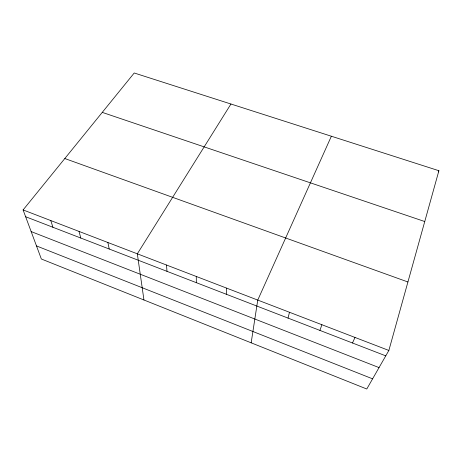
<?xml version="1.0" encoding="UTF-8"?>
<svg xmlns="http://www.w3.org/2000/svg" width="462" height="462" viewBox="0 0 462 462"><rect width="100%" height="100%" fill="white"/><g stroke="black" fill="none" stroke-linecap="round" stroke-linejoin="round"><path stroke-width="0.69" d="M226.264 294.236L226.698 288.149M251.161 342.821L257.756 300.081L331.364 136.226M288.045 318.104L289.472 312.266M388.86 350.45L438.9 170.721L134.228 72.99L23.1 209.933L41.349 258.997L366.77 389.01L388.86 350.45L23.1 209.933M319.923 330.417L321.887 324.717M352.489 342.995L355.007 337.445M438.328 171.939L438.9 170.721M230.948 104.019L137.329 253.817L143.953 299.988M102.264 112.382L424.751 221.541M64.813 158.535L407.923 281.982M25.629 216.73L385.764 355.85M31.15 231.578L379.036 367.59M36.486 245.923L372.597 378.834M50.785 220.57L52.934 227.275M79.042 231.427L80.798 238.04M107.883 242.504L109.228 249.024M166.505 265.026L166.996 271.338M196.286 276.467L196.327 282.669"/></g></svg>
